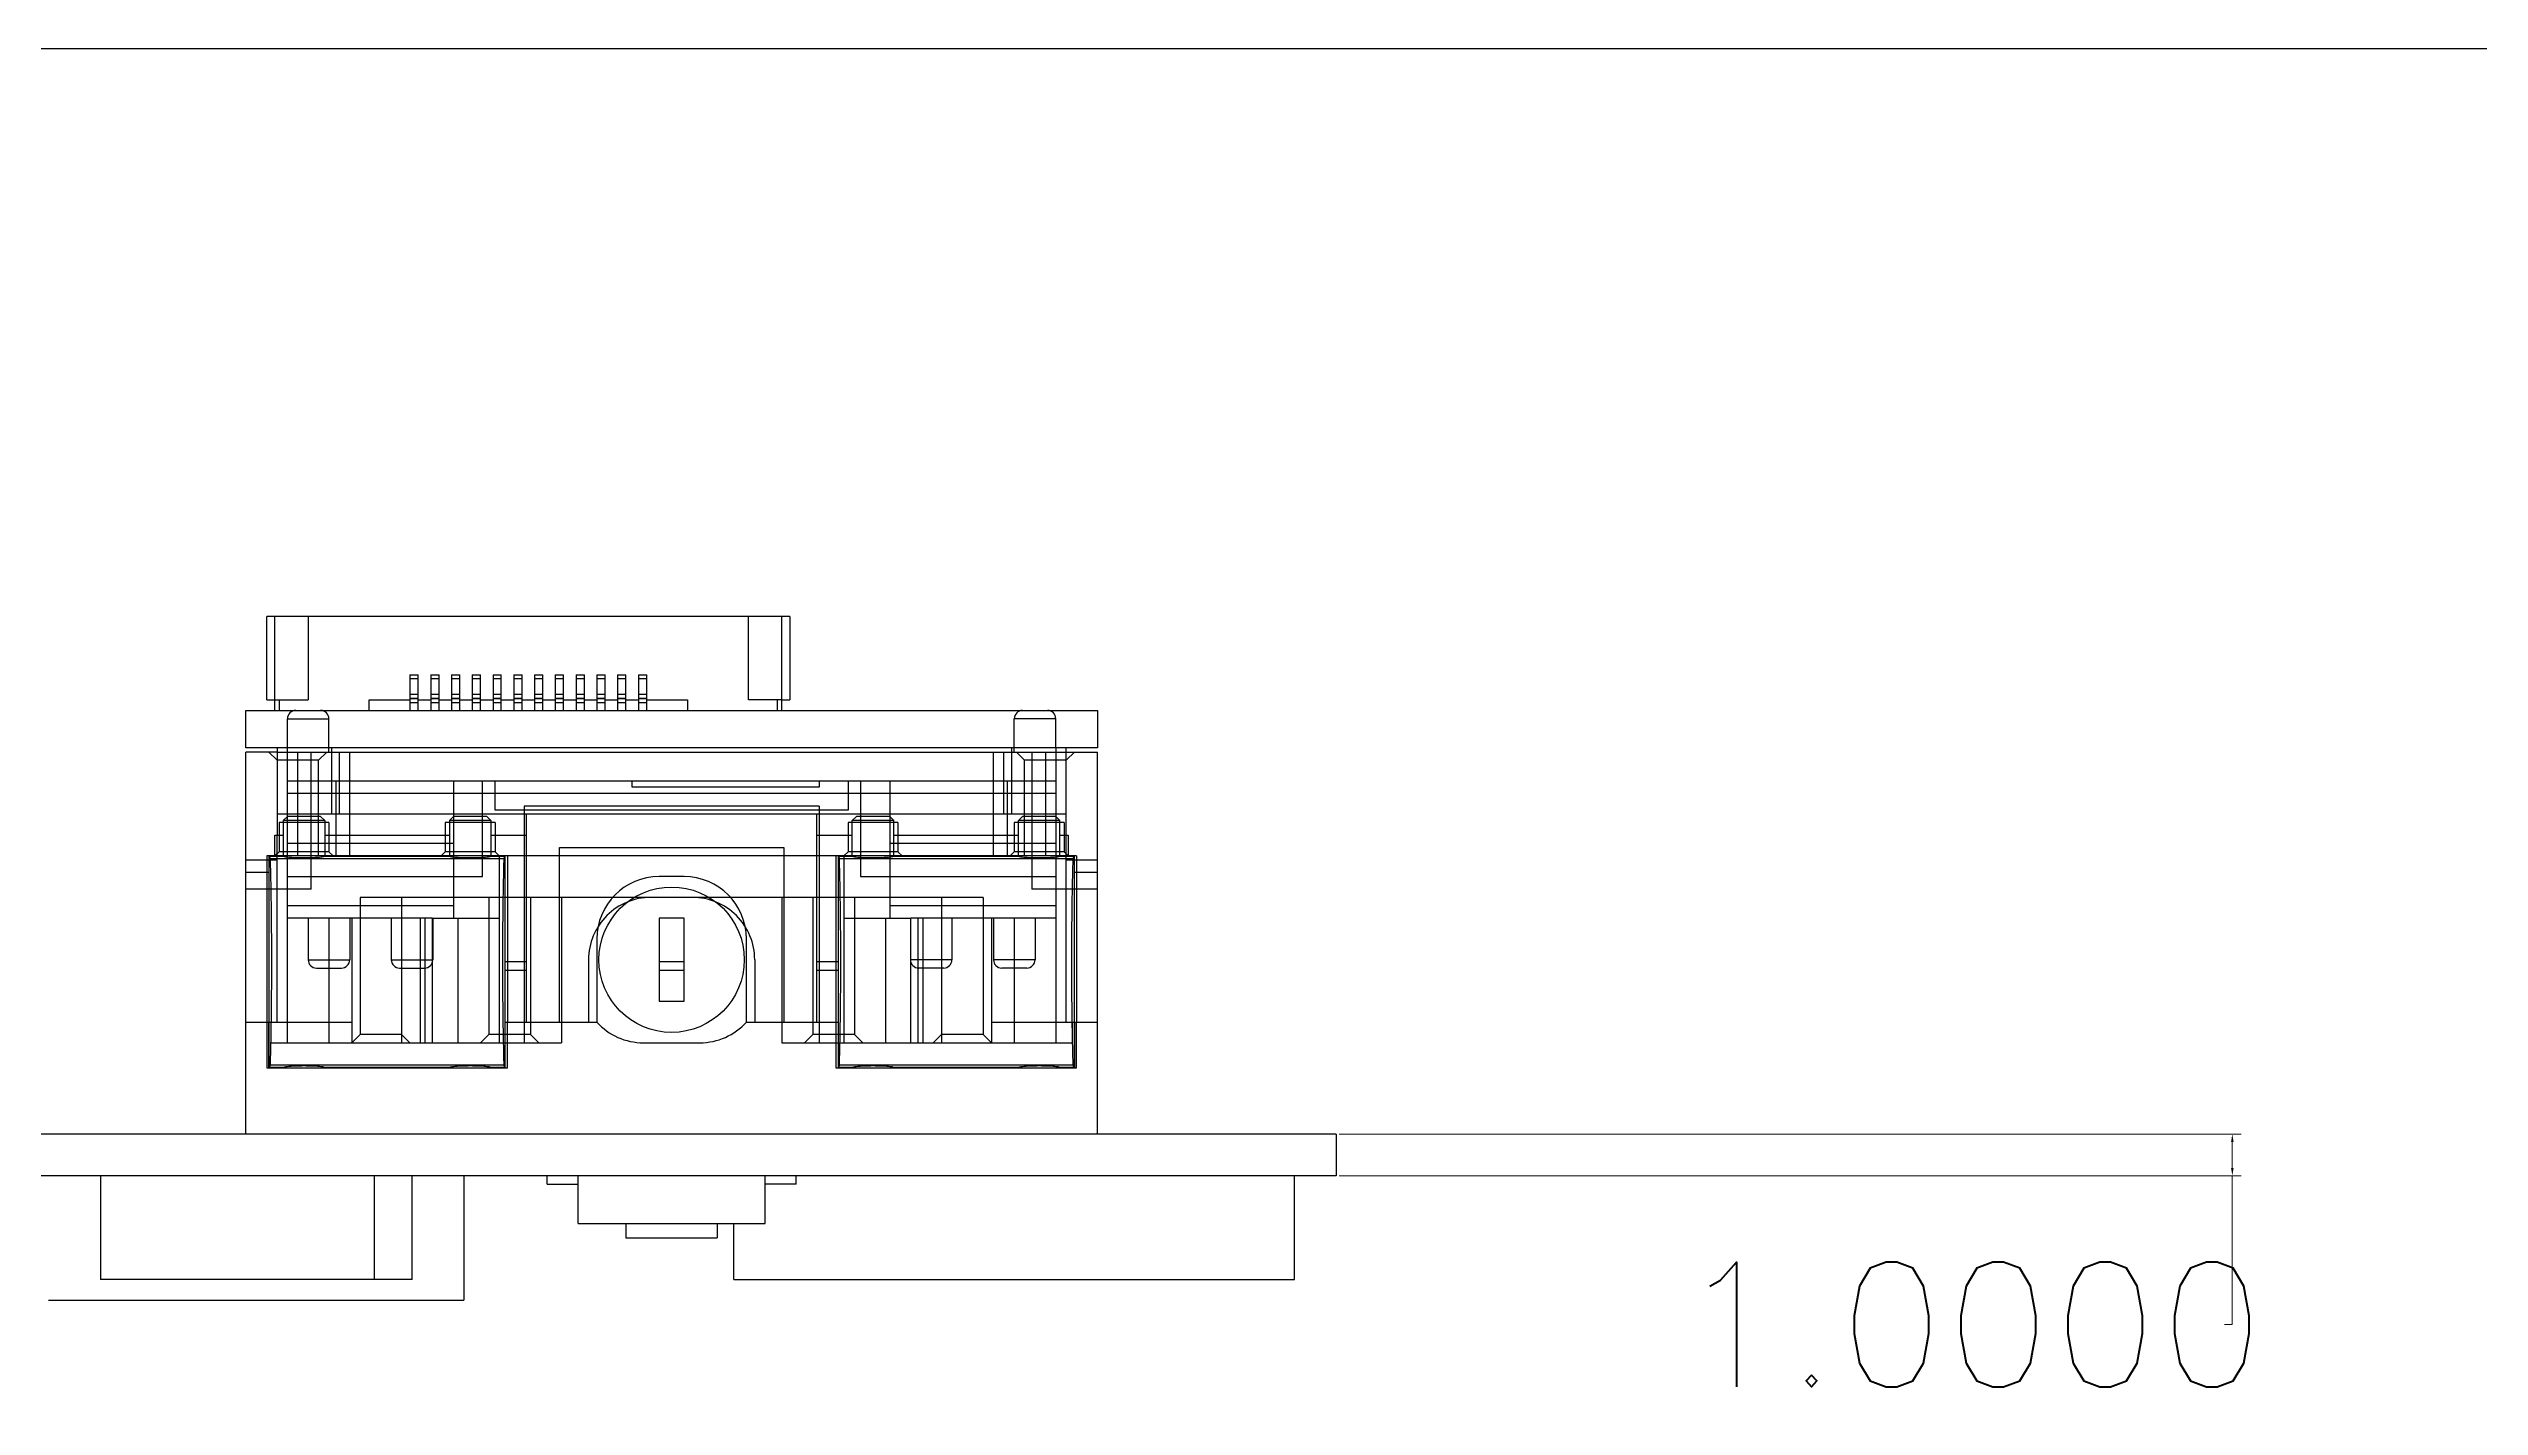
# Model space of a CAD drawing. Header units: inches. Extents: x 0 to 297, y 0 to 210.
# Drawn here: x 100.8 to 159.3, y 177.3 to 210 of the extents above; entities that cross this region are included whole.
import ezdxf

# ---------------------------------------------------------------- set-up
doc = ezdxf.new("R2010")
doc.units = ezdxf.units.IN
doc.header["$LTSCALE"] = 0.64311
doc.header["$MEASUREMENT"] = 0
doc.header["$PDMODE"] = 3
doc.header["$PDSIZE"] = 0.3125
doc.layers.get('0').update_dxf_attribs({"linetype": 'CONTINUOUS'})
doc.layers.get('Defpoints').update_dxf_attribs({"linetype": 'CONTINUOUS'})
doc.styles.get("Standard").update_dxf_attribs({"font": 'txt.shx', "height": 3})
doc.dimstyles.get("Standard").update_dxf_attribs({"dimtxt": 0.15625, "dimasz": 0.1875, "dimexe": 0.18, "dimexo": 0.0625, "dimgap": 0.09, "dimtad": 0, "dimtih": 1, "dimtoh": 1, "dimzin": 4, "dimdsep": 46, "dimtxsty": 'Standard', "dimcen": 0.09, "dimadec": 0, "dimazin": 0, "dimtp": 0.01, "dimtm": 0.01, "dimtfac": 1, "dimtofl": 0, "dimtmove": 0, "dimatfit": 3, "dimfxl": 1, "dimtolj": 1, "dimtzin": 4, "dimarcsym": 0})

# ---------------------------------------------------------------- blocks, each defined once
blk = doc.blocks.new('*D5')
at = {"color": 0, "lineweight": 0}
for p, q in [((131.824, 183.866), (153.538, 183.866)), ((153.327, 183.678), (153.327, 183.053)), ((131.824, 182.866), (153.538, 182.866)), ((153.327, 182.866), (153.327, 179.281)), ((153.327, 179.281), (153.14, 179.281))]:
    blk.add_line(p, q, dxfattribs=at)
for points in [[(153.296, 183.678), (153.358, 183.678), (153.327, 183.866)], [(153.296, 183.053), (153.358, 183.053), (153.327, 182.866)]]:
    blk.add_solid(points, dxfattribs=at)
at = {"layer": 'Defpoints', "color": 0, "lineweight": 0}
for p in [(131.751, 183.866), (131.751, 182.866), (153.327, 182.866)]:
    blk.add_point(p, dxfattribs=at)
at = {"color": 0, "lineweight": 0, "insert": (147.05, 179.281), "char_height": 3, "attachment_point": 5}
blk.add_mtext('\\A1;1.0000', dxfattribs=at)

msp = doc.modelspace()

# ---------------------------------------------------------------- linework, layer by layer
at = {"color": 7, "linetype": 'Continuous'}
for p, q in [((0, 210), (297, 210)), ((106.00048, 194.32591), (106.00048, 196.32533)), ((107.0001, 196.32533), (106.00052, 196.32533)), ((106.2006, 194.06591), (106.20048, 196.32547)), ((117.6001, 196.32591), (107.0001, 196.32591)), ((107.0001, 196.32577), (107.0001, 194.32591)), ((117.6001, 194.32591), (117.6001, 196.32577)), ((118.60052, 196.32533), (117.6001, 196.32533)), ((118.40048, 194.32591), (118.40048, 196.32547)), ((118.60048, 196.32533), (118.60048, 194.32591)), ((109.4501, 194.92591), (109.4501, 194.06591)), ((109.4501, 194.92591), (109.6501, 194.92591)), ((109.6501, 194.06591), (109.6501, 194.92591)), ((109.9501, 194.92591), (109.9501, 194.06591)), ((109.9501, 194.92591), (110.1501, 194.92591)), ((110.1501, 194.06591), (110.1501, 194.92591)), ((110.4501, 194.92591), (110.4501, 194.06591)), ((110.4501, 194.92591), (110.6501, 194.92591)), ((110.6501, 194.06591), (110.6501, 194.92591)), ((110.9501, 194.92591), (110.9501, 194.06591)), ((110.9501, 194.92591), (111.1501, 194.92591)), ((111.1501, 194.06591), (111.1501, 194.92591)), ((111.4501, 194.92591), (111.4501, 194.06591)), ((111.4501, 194.92591), (111.6501, 194.92591)), ((111.6501, 194.06591), (111.6501, 194.92591)), ((111.9501, 194.92591), (111.9501, 194.06591)), ((111.9501, 194.92591), (112.1501, 194.92591)), ((112.1501, 194.06591), (112.1501, 194.92591)), ((112.4501, 194.92591), (112.4501, 194.06591)), ((112.4501, 194.92591), (112.6501, 194.92591)), ((112.6501, 194.06591), (112.6501, 194.92591)), ((112.9501, 194.92591), (112.9501, 194.06591)), ((112.9501, 194.92591), (113.1501, 194.92591)), ((113.1501, 194.06591), (113.1501, 194.92591)), ((113.4501, 194.92591), (113.4501, 194.06591)), ((113.4501, 194.92591), (113.6501, 194.92591)), ((113.6501, 194.06591), (113.6501, 194.92591)), ((113.9501, 194.92591), (113.9501, 194.06591)), ((113.9501, 194.92591), (114.1501, 194.92591)), ((114.1501, 194.06591), (114.1501, 194.92591)), ((114.4501, 194.92591), (114.4501, 194.06591)), ((114.4501, 194.92591), (114.6501, 194.92591)), ((114.6501, 194.06591), (114.6501, 194.92591)), ((114.9501, 194.92591), (114.9501, 194.06591)), ((114.9501, 194.92591), (115.1501, 194.92591)), ((115.1501, 194.06591), (115.1501, 194.92591)), ((106.00052, 194.32591), (107.0001, 194.32591)), ((106.3006, 194.32591), (106.3006, 194.06591)), ((108.4706, 194.06591), (108.4706, 194.32591)), ((108.4706, 194.32591), (109.4501, 194.32591)), ((109.6501, 194.82591), (109.4501, 194.82591)), ((109.4501, 194.45625), (109.6501, 194.45625)), ((109.6501, 194.3563), (109.4501, 194.3563)), ((109.4501, 194.35061), (109.6501, 194.35061)), ((109.6501, 194.32591), (109.9501, 194.32591)), ((110.1501, 194.82591), (109.9501, 194.82591)), ((109.9501, 194.45625), (110.1501, 194.45625)), ((110.1501, 194.3563), (109.9501, 194.3563)), ((109.9501, 194.35061), (110.1501, 194.35061)), ((110.1501, 194.32591), (110.4501, 194.32591)), ((110.6501, 194.82591), (110.4501, 194.82591)), ((110.4501, 194.45625), (110.6501, 194.45625)), ((110.6501, 194.3563), (110.4501, 194.3563)), ((110.4501, 194.35061), (110.6501, 194.35061)), ((110.6501, 194.32591), (110.9501, 194.32591)), ((111.1501, 194.82591), (110.9501, 194.82591)), ((110.9501, 194.45625), (111.1501, 194.45625)), ((111.1501, 194.3563), (110.9501, 194.3563)), ((110.9501, 194.35061), (111.1501, 194.35061)), ((111.1501, 194.32591), (111.4501, 194.32591)), ((111.6501, 194.82591), (111.4501, 194.82591)), ((111.4501, 194.45625), (111.6501, 194.45625)), ((111.6501, 194.3563), (111.4501, 194.3563)), ((111.4501, 194.35061), (111.6501, 194.35061)), ((111.6501, 194.32591), (111.9501, 194.32591)), ((112.1501, 194.82591), (111.9501, 194.82591)), ((111.9501, 194.45625), (112.1501, 194.45625)), ((112.1501, 194.3563), (111.9501, 194.3563)), ((111.9501, 194.35061), (112.1501, 194.35061)), ((112.1501, 194.32591), (112.4501, 194.32591)), ((112.6501, 194.82591), (112.4501, 194.82591)), ((112.4501, 194.45625), (112.6501, 194.45625)), ((112.6501, 194.3563), (112.4501, 194.3563)), ((112.4501, 194.35061), (112.6501, 194.35061)), ((112.6501, 194.32591), (112.9501, 194.32591)), ((113.1501, 194.82591), (112.9501, 194.82591)), ((112.9501, 194.45625), (113.1501, 194.45625)), ((113.1501, 194.3563), (112.9501, 194.3563)), ((112.9501, 194.35061), (113.1501, 194.35061)), ((113.1501, 194.32591), (113.4501, 194.32591)), ((113.6501, 194.82591), (113.4501, 194.82591)), ((113.4501, 194.45625), (113.6501, 194.45625)), ((113.6501, 194.3563), (113.4501, 194.3563)), ((113.4501, 194.35061), (113.6501, 194.35061)), ((113.6501, 194.32591), (113.9501, 194.32591)), ((114.1501, 194.82591), (113.9501, 194.82591)), ((113.9501, 194.45625), (114.1501, 194.45625)), ((114.1501, 194.3563), (113.9501, 194.3563)), ((113.9501, 194.35061), (114.1501, 194.35061)), ((114.1501, 194.32591), (114.4501, 194.32591)), ((114.6501, 194.82591), (114.4501, 194.82591)), ((114.4501, 194.45625), (114.6501, 194.45625)), ((114.6501, 194.3563), (114.4501, 194.3563)), ((114.4501, 194.35061), (114.6501, 194.35061)), ((114.6501, 194.32591), (114.9501, 194.32591)), ((115.1501, 194.82591), (114.9501, 194.82591)), ((114.9501, 194.45625), (115.1501, 194.45625)), ((115.1501, 194.3563), (114.9501, 194.3563)), ((114.9501, 194.35061), (115.1501, 194.35061)), ((115.1501, 194.32591), (116.12961, 194.32591)), ((116.12961, 194.32591), (116.12961, 194.06591)), ((118.39961, 194.32591), (117.6001, 194.32591)), ((118.29961, 194.06591), (118.29961, 194.32591)), ((118.39961, 194.32591), (118.39961, 194.06591)), ((118.40048, 194.32591), (118.60052, 194.32591)), ((105.50052, 193.16591), (105.50052, 194.06591)), ((105.50052, 194.06591), (126.00052, 194.06591)), ((109.6501, 194.25066), (109.4501, 194.25066)), ((110.1501, 194.25066), (109.9501, 194.25066)), ((110.6501, 194.25066), (110.4501, 194.25066)), ((111.1501, 194.25066), (110.9501, 194.25066)), ((111.6501, 194.25066), (111.4501, 194.25066)), ((112.1501, 194.25066), (111.9501, 194.25066)), ((112.6501, 194.25066), (112.4501, 194.25066)), ((113.1501, 194.25066), (112.9501, 194.25066)), ((113.6501, 194.25066), (113.4501, 194.25066)), ((114.1501, 194.25066), (113.9501, 194.25066)), ((114.6501, 194.25066), (114.4501, 194.25066)), ((115.1501, 194.25066), (114.9501, 194.25066)), ((126.00052, 194.06591), (126.00052, 193.16591)), ((126.00052, 193.16591), (105.50052, 193.16591)), ((106.25052, 193.16591), (106.25052, 191.06591)), ((106.50052, 193.06591), (106.50052, 193.16591)), ((107.55954, 193.16591), (107.55954, 193.06591)), ((123.9415, 193.06591), (123.9415, 193.16591)), ((125.00052, 193.16591), (125.00052, 193.06591)), ((125.25052, 191.06591), (125.25052, 193.16591)), ((106.25052, 193.06591), (125.25052, 193.06591)), ((106.50053, 191.51591), (106.40052, 191.4159)), ((106.40052, 191.4159), (106.40052, 190.5579)), ((107.40052, 191.4159), (106.40052, 191.4159)), ((107.30051, 191.51591), (106.50053, 191.51591)), ((107.30051, 191.51591), (107.40052, 191.4159)), ((107.40052, 191.4159), (107.40052, 190.5579)), ((110.50053, 191.51591), (110.40052, 191.4159)), ((110.40052, 191.4159), (110.40052, 190.5579)), ((111.40052, 191.4159), (110.40052, 191.4159)), ((111.30051, 191.51591), (110.50053, 191.51591)), ((111.30051, 191.51591), (111.40052, 191.4159)), ((111.40052, 191.4159), (111.40052, 190.5579)), ((112.25052, 191.56591), (112.25052, 186.56591)), ((119.25052, 191.56591), (112.25052, 191.56591)), ((119.25052, 186.56591), (119.25052, 191.56591)), ((120.20053, 191.51591), (120.10052, 191.4159)), ((121.10052, 191.4159), (120.10052, 191.4159)), ((120.10052, 190.5579), (120.10052, 191.4159)), ((121.00051, 191.51591), (120.20053, 191.51591)), ((121.00051, 191.51591), (121.10052, 191.4159)), ((121.10052, 190.5579), (121.10052, 191.4159)), ((124.20053, 191.51591), (124.10052, 191.4159)), ((125.10052, 191.4159), (124.10052, 191.4159)), ((124.10052, 190.5579), (124.10052, 191.4159)), ((125.00051, 191.51591), (124.20053, 191.51591)), ((125.00051, 191.51591), (125.10052, 191.4159)), ((125.10052, 190.5579), (125.10052, 191.4159)), ((106.20052, 190.5579), (106.20052, 191.06591)), ((106.20052, 191.06591), (106.40052, 191.06591)), ((107.40052, 191.06591), (110.40052, 191.06591)), ((111.40052, 191.06591), (112.25052, 191.06591)), ((119.25052, 191.06591), (120.10052, 191.06591)), ((121.10052, 191.06591), (124.10052, 191.06591)), ((125.10052, 191.06591), (125.30052, 191.06591)), ((125.30052, 191.06591), (125.30052, 190.5579)), ((106.05853, 185.47392), (106.05853, 190.5579)), ((106.09126, 190.50396), (106.05853, 190.5579)), ((106.05853, 190.5579), (106.40052, 190.5579)), ((106.09126, 190.50396), (111.70978, 190.50396)), ((107.40052, 190.5579), (110.40052, 190.5579)), ((111.40052, 190.5579), (111.74251, 190.5579)), ((111.70978, 190.50396), (111.74251, 190.5579)), ((111.74251, 185.47392), (111.74251, 190.5579)), ((113.05052, 186.56591), (113.05052, 190.76591)), ((113.05052, 190.76591), (118.45052, 190.76591)), ((118.45052, 190.76591), (118.45052, 186.56591)), ((119.75853, 190.5579), (120.10052, 190.5579)), ((119.75853, 190.5579), (119.75853, 185.47392)), ((119.75853, 190.5579), (119.79126, 190.50396)), ((119.79126, 190.50396), (125.40978, 190.50396)), ((121.10052, 190.5579), (124.10052, 190.5579)), ((125.10052, 190.5579), (125.44251, 190.5579)), ((125.44251, 190.5579), (125.40978, 190.50396)), ((125.44251, 190.5579), (125.44251, 185.47392)), ((105.50052, 183.86591), (105.50052, 190.16591)), ((106.05853, 190.16591), (105.50052, 190.16591)), ((126.00052, 190.16591), (125.44251, 190.16591)), ((126.00052, 183.86591), (126.00052, 190.16591)), ((109.98833, 189.06591), (109.82056, 189.06591)), ((112.25052, 189.56591), (111.74251, 189.56591)), ((115.45052, 189.06591), (115.45052, 187.06591)), ((116.05052, 189.06591), (115.45052, 189.06591)), ((116.05052, 187.06591), (116.05052, 189.06591)), ((119.75853, 189.56591), (119.25052, 189.56591)), ((121.68048, 189.06591), (121.51271, 189.06591)), ((112.25052, 188.01591), (111.74251, 188.01591)), ((116.05052, 188.01591), (115.45052, 188.01591)), ((119.75853, 188.01591), (119.25052, 188.01591)), ((111.74251, 187.81591), (112.25052, 187.81591)), ((115.45052, 187.81591), (116.05052, 187.81591)), ((119.25052, 187.81591), (119.75853, 187.81591)), ((115.45052, 187.06591), (116.05052, 187.06591)), ((105.50052, 186.56591), (106.05853, 186.56591)), ((106.00052, 186.56591), (106.00052, 185.46591)), ((106.05052, 185.46591), (106.05052, 186.56591)), ((111.74251, 186.56591), (113.95052, 186.56591)), ((111.80052, 185.46591), (111.80052, 186.56591)), ((117.55052, 186.56591), (119.75853, 186.56591)), ((119.70052, 186.56591), (119.70052, 185.46591)), ((125.44251, 186.56591), (126.00052, 186.56591)), ((125.45052, 186.56591), (125.45052, 185.46591)), ((125.50052, 185.46591), (125.50052, 186.56591)), ((106.05052, 185.96591), (106.05853, 185.96591)), ((106.05853, 185.47392), (106.09126, 185.52786)), ((111.70978, 185.52786), (106.09126, 185.52786)), ((111.74251, 185.47392), (111.70978, 185.52786)), ((115.06855, 186.06591), (116.43249, 186.06591)), ((119.79126, 185.52786), (119.75853, 185.47392)), ((125.40978, 185.52786), (119.79126, 185.52786)), ((125.40978, 185.52786), (125.44251, 185.47392)), ((125.44251, 185.96591), (125.45052, 185.96591)), ((106.00052, 185.46591), (111.80052, 185.46591)), ((106.40052, 185.47392), (106.05853, 185.47392)), ((110.40052, 185.47392), (107.40052, 185.47392)), ((110.10052, 185.46591), (110.10052, 185.47392)), ((111.74251, 185.47392), (111.40052, 185.47392)), ((119.70052, 185.46591), (125.50052, 185.46591)), ((120.10052, 185.47392), (119.75853, 185.47392)), ((120.10052, 185.46591), (120.10052, 185.47392)), ((124.10052, 185.47392), (121.10052, 185.47392)), ((121.10052, 185.46591), (121.10052, 185.47392)), ((121.40052, 185.46591), (121.40052, 185.47392)), ((124.10052, 185.46591), (124.10052, 185.47392)), ((125.44251, 185.47392), (125.10052, 185.47392)), ((125.10052, 185.46591), (125.10052, 185.47392)), ((131.75052, 183.86591), (99.75052, 183.86591)), ((131.75052, 183.86591), (131.75052, 182.86591)), ((131.75052, 182.86591), (99.75052, 182.86591)), ((102.00052, 182.86591), (102.00052, 180.36591)), ((108.60052, 180.36591), (108.60052, 182.86591)), ((109.50052, 180.36591), (109.50052, 182.86591)), ((110.75052, 182.86591), (110.75052, 179.86591)), ((112.75052, 182.66591), (112.75052, 182.86591)), ((112.75052, 182.66591), (113.50052, 182.66591)), ((113.50052, 181.71591), (113.50052, 182.86591)), ((118.00052, 181.71591), (118.00052, 182.86591)), ((118.75052, 182.66591), (118.00052, 182.66591)), ((118.75052, 182.66591), (118.75052, 182.86591)), ((130.75052, 180.36591), (130.75052, 182.86591)), ((113.50052, 181.71591), (118.00052, 181.71591)), ((114.65052, 181.71591), (114.65052, 181.36591)), ((116.85052, 181.71591), (116.85052, 181.36591)), ((117.25052, 180.36591), (117.25052, 181.71591)), ((114.65052, 181.36591), (116.85052, 181.36591)), ((109.50052, 180.36591), (102.00052, 180.36591)), ((117.25052, 180.36591), (130.75052, 180.36591)), ((100.75053, 179.86591), (110.75051, 179.86591))]:
    msp.add_line(p, q, dxfattribs=at)
at = {"color": 6, "linetype": 'Continuous'}
for p, q in [((106.50052, 193.16591), (106.50052, 193.86591)), ((106.50052, 193.86591), (107.50052, 193.86591)), ((107.50052, 193.06591), (107.50052, 193.86591)), ((125.00052, 193.86591), (124.00052, 193.86591)), ((124.00052, 193.06591), (124.00052, 193.86591)), ((125.00052, 193.16591), (125.00052, 193.86591)), ((105.50052, 190.16591), (105.50052, 193.06591)), ((106.25052, 193.06591), (105.50052, 193.06591)), ((106.25052, 192.86585), (106.05043, 193.06591)), ((107.25052, 192.86585), (106.25052, 192.86585)), ((106.50052, 186.06591), (106.50052, 193.06591)), ((106.75052, 190.56591), (106.75052, 193.06591)), ((107.07552, 189.76591), (107.07552, 193.06591)), ((107.25052, 192.86585), (107.45061, 193.06591)), ((107.25052, 190.56591), (107.25052, 192.86585)), ((107.55954, 193.06591), (107.55954, 191.56591)), ((107.75052, 191.56591), (107.75052, 193.06591)), ((108.00052, 190.56591), (108.00052, 193.06591)), ((123.50052, 190.56591), (123.50052, 193.06591)), ((123.75052, 191.56591), (123.75052, 193.06591)), ((123.9415, 191.56591), (123.9415, 193.06591)), ((124.25052, 192.86585), (124.05043, 193.06591)), ((125.25052, 192.86585), (124.25052, 192.86585)), ((124.25052, 190.56591), (124.25052, 192.86585)), ((124.42552, 193.06591), (124.42552, 189.76591)), ((124.75052, 193.06591), (124.75052, 190.56591)), ((125.00052, 193.06591), (125.00052, 186.06591)), ((125.25052, 192.86585), (125.45061, 193.06591)), ((125.25052, 193.06591), (126.00052, 193.06591)), ((126.00052, 190.16591), (126.00052, 193.06591)), ((125.00052, 192.36591), (106.50052, 192.36591)), ((125.00052, 192.06591), (106.50052, 192.06591)), ((107.66704, 192.36591), (107.66704, 190.56591)), ((110.50052, 192.36591), (110.50052, 189.06591)), ((111.20052, 190.06591), (111.20052, 192.36591)), ((111.50052, 191.66591), (111.50052, 192.36591)), ((114.80052, 192.21591), (114.80052, 192.36591)), ((119.30052, 192.21591), (114.80052, 192.21591)), ((119.30052, 192.36591), (119.30052, 192.21591)), ((120.00052, 192.36591), (120.00052, 191.66591)), ((120.30052, 192.36591), (120.30052, 190.06591)), ((121.00052, 192.36591), (121.00052, 189.06591)), ((123.83401, 190.56591), (123.83401, 192.36591)), ((112.25052, 191.56591), (106.25052, 191.56591)), ((120.00052, 191.66591), (111.50052, 191.66591)), ((112.20052, 191.76591), (112.20052, 186.06591)), ((119.30052, 191.76591), (112.20052, 191.76591)), ((125.25052, 191.56591), (119.25052, 191.56591)), ((119.30052, 191.76591), (119.30052, 186.06591)), ((106.25052, 186.56591), (106.25052, 191.06591)), ((106.30052, 191.36591), (106.30052, 190.66591)), ((107.50052, 191.36591), (106.30052, 191.36591)), ((110.50052, 190.86591), (106.50052, 190.86591)), ((107.50052, 191.36591), (107.50052, 190.66591)), ((110.30052, 191.36591), (110.30052, 190.66591)), ((111.50052, 191.36591), (110.30052, 191.36591)), ((111.50052, 191.36591), (111.50052, 190.66591)), ((121.20052, 191.36591), (120.00052, 191.36591)), ((120.00052, 191.36591), (120.00052, 190.66591)), ((125.00052, 190.86591), (121.00052, 190.86591)), ((121.20052, 191.36591), (121.20052, 190.66591)), ((125.20052, 191.36591), (124.00052, 191.36591)), ((124.00052, 191.36591), (124.00052, 190.66591)), ((125.20052, 191.36591), (125.20052, 190.66591)), ((125.25052, 186.56591), (125.25052, 191.06591)), ((106.25052, 190.46591), (105.50052, 190.46591)), ((106.00052, 190.56591), (106.00052, 186.56591)), ((125.50052, 190.56591), (106.00052, 190.56591)), ((106.30052, 190.66591), (106.20052, 190.56591)), ((107.50052, 190.66591), (106.30052, 190.66591)), ((107.50052, 190.66591), (107.60052, 190.56591)), ((110.30052, 190.66591), (110.20052, 190.56591)), ((111.50052, 190.66591), (110.30052, 190.66591)), ((111.50052, 190.66591), (111.60052, 190.56591)), ((111.60052, 190.56591), (111.60052, 186.06591)), ((111.80052, 190.56591), (111.80052, 186.56591)), ((119.70052, 190.56591), (119.70052, 186.56591)), ((120.00052, 190.66591), (119.90052, 190.56591)), ((119.90052, 190.56591), (119.90052, 186.06591)), ((121.20052, 190.66591), (120.00052, 190.66591)), ((121.20052, 190.66591), (121.30052, 190.56591)), ((124.00052, 190.66591), (123.90052, 190.56591)), ((125.20052, 190.66591), (124.00052, 190.66591)), ((125.20052, 190.66591), (125.30052, 190.56591)), ((126.00052, 190.46591), (125.25052, 190.46591)), ((125.50052, 190.56591), (125.50052, 186.56591)), ((107.07552, 189.76591), (105.50052, 189.76591)), ((106.50052, 190.06591), (111.20052, 190.06591)), ((116.05052, 190.06591), (115.45052, 190.06591)), ((120.30052, 190.06591), (125.00052, 190.06591)), ((126.00052, 189.76591), (124.42552, 189.76591)), ((110.50052, 189.36591), (106.50052, 189.36591)), ((109.82056, 189.06591), (106.50052, 189.06591)), ((107.00052, 189.06591), (107.00052, 188.06591)), ((107.50052, 189.06591), (107.50052, 186.06591)), ((108.00052, 189.06591), (108.00052, 188.06591)), ((108.05052, 189.06591), (108.05052, 186.06591)), ((108.25052, 189.56591), (108.25052, 186.26597)), ((111.74251, 189.56591), (108.25052, 189.56591)), ((109.00052, 189.06591), (109.00052, 188.06591)), ((109.25052, 189.56591), (109.25052, 186.06591)), ((109.7017, 186.06591), (109.7017, 189.06591)), ((109.82056, 186.06591), (109.82056, 189.06591)), ((109.98833, 189.06591), (109.98833, 186.06591)), ((109.98833, 189.06591), (111.60052, 189.06591)), ((110.00052, 189.06591), (110.00052, 188.06591)), ((110.60052, 189.06591), (110.60052, 186.06591)), ((111.35052, 189.56591), (111.35052, 186.26597)), ((119.25052, 189.56591), (112.25052, 189.56591)), ((112.35052, 189.56591), (112.35052, 186.26597)), ((113.10052, 189.56591), (113.10052, 186.06591)), ((118.40052, 189.56591), (118.40052, 186.06591)), ((119.15052, 189.56591), (119.15052, 186.26597)), ((123.25052, 189.56591), (119.75853, 189.56591)), ((119.90052, 189.06591), (121.51271, 189.06591)), ((120.15052, 189.56591), (120.15052, 186.26597)), ((120.90052, 189.06591), (120.90052, 186.06591)), ((125.00052, 189.36591), (121.00052, 189.36591)), ((121.50052, 189.06591), (121.50052, 188.06591)), ((121.51271, 186.06591), (121.51271, 189.06591)), ((125.00052, 189.06591), (121.68048, 189.06591)), ((121.68048, 189.06591), (121.68048, 186.06591)), ((121.79934, 189.06591), (121.79934, 186.06591)), ((122.25052, 189.56591), (122.25052, 186.06591)), ((122.50052, 189.06591), (122.50052, 188.06591)), ((123.25052, 189.56591), (123.25052, 186.26597)), ((123.45052, 189.06591), (123.45052, 186.06591)), ((123.50052, 189.06591), (123.50052, 188.06591)), ((124.00052, 189.06591), (124.00052, 186.06591)), ((124.50052, 189.06591), (124.50052, 188.06591)), ((113.95052, 188.56591), (113.95052, 186.56591)), ((117.55052, 186.56591), (117.55052, 188.56591)), ((107.00052, 188.06591), (108.00052, 188.06591)), ((107.20053, 187.86591), (107.80051, 187.86591)), ((109.00052, 188.06591), (110.00052, 188.06591)), ((109.20053, 187.86591), (109.80051, 187.86591)), ((113.75052, 188.06591), (113.75052, 186.56591)), ((117.75052, 188.06591), (117.75052, 186.56591)), ((122.50052, 188.06591), (121.50052, 188.06591)), ((122.30051, 187.86591), (121.70053, 187.86591)), ((124.50052, 188.06591), (123.50052, 188.06591)), ((124.30051, 187.86591), (123.70053, 187.86591)), ((106.05853, 186.56591), (108.05052, 186.56591)), ((106.10052, 186.56591), (106.10052, 186.06591)), ((108.25052, 186.26597), (108.05043, 186.06591)), ((109.25052, 186.26597), (108.25052, 186.26597)), ((109.25052, 186.26597), (109.45061, 186.06591)), ((111.35052, 186.26597), (111.15043, 186.06591)), ((112.35052, 186.26597), (111.35052, 186.26597)), ((112.35052, 186.26597), (112.55061, 186.06591)), ((119.15052, 186.26597), (118.95043, 186.06591)), ((120.15052, 186.26597), (119.15052, 186.26597)), ((120.15052, 186.26597), (120.35061, 186.06591)), ((122.25052, 186.26597), (122.05043, 186.06591)), ((123.25052, 186.26597), (122.25052, 186.26597)), ((123.25052, 186.26597), (123.45061, 186.06591)), ((123.45052, 186.56591), (125.44251, 186.56591)), ((125.40052, 186.06591), (125.40052, 186.56591)), ((106.10052, 186.06591), (113.10052, 186.06591)), ((118.40052, 186.06591), (125.40052, 186.06591))]:
    msp.add_line(p, q, dxfattribs=at)
at = {"color": 7, "linetype": 'Continuous'}
msp.add_circle((115.75052, 188.06591), 1.75, dxfattribs=at)
at = {"color": 6, "linetype": 'Continuous'}
for centre, radius, start, end in [((106.70052, 193.86591), 0.2, 90, 180), ((107.30052, 193.86591), 0.2, 0, 90), ((124.20052, 193.86591), 0.2, 90, 180), ((124.80052, 193.86591), 0.2, 0, 90), ((115.45052, 188.56591), 1.5, 90.0000003, 179.9999998), ((116.05052, 188.56591), 1.5, 0.0000004, 89.9999999), ((115.25052, 188.06591), 1.5, 89.9999999, 180), ((116.25052, 188.06591), 1.5, 0, 90.0000001), ((107.20052, 188.06591), 0.2, 180, 270), ((107.80052, 188.06591), 0.2, 270, 360), ((109.20052, 188.06591), 0.2, 180, 270), ((109.80052, 188.06591), 0.2, 270, 360), ((121.70052, 188.06591), 0.2, 180, 270), ((122.30052, 188.06591), 0.2, 270, 360), ((123.70052, 188.06591), 0.2, 180, 270), ((124.30052, 188.06591), 0.2, 270, 360)]:
    msp.add_arc(centre, radius, start, end, dxfattribs=at)
at = {"color": 7, "linetype": 'Continuous'}
for centre, start, end in [((115.06855, 187.56591), 221.8103149, 269.9999997), ((116.43249, 187.56591), 270.0000001, 318.1896851)]:
    msp.add_arc(centre, 1.5, start, end, dxfattribs=at)
for points, start_tangent, end_tangent in [([(106.09126, 185.52786), (106.10372, 186.04766), (106.1132, 186.59213), (106.11959, 187.15444), (106.1228, 187.72755), (106.1228, 188.30427), (106.11959, 188.87738), (106.1132, 189.43969), (106.10372, 189.98416), (106.09126, 190.50396)], (0.69835748, 25.39039773), (-0.69835748, 25.39039773)), ([(107.40052, 190.5579), (107.38967, 190.54939), (107.35687, 190.54112), (107.30439, 190.53369), (107.23411, 190.52731), (107.14938, 190.52228), (107.05392, 190.51881), (106.95167, 190.51704), (106.84794, 190.51706), (106.74618, 190.51884), (106.65141, 190.52229), (106.56731, 190.52728), (106.49697, 190.53365), (106.44428, 190.5411), (106.41145, 190.54936), (106.40052, 190.5579)], (-0.00000006, -25.4), (0, 25.4)), ([(111.40052, 190.5579), (111.38967, 190.54939), (111.35687, 190.54112), (111.30439, 190.53369), (111.23411, 190.52731), (111.14938, 190.52228), (111.05392, 190.51881), (110.95167, 190.51704), (110.84794, 190.51706), (110.74618, 190.51884), (110.65141, 190.52229), (110.56731, 190.52728), (110.49697, 190.53365), (110.44428, 190.5411), (110.41145, 190.54936), (110.40052, 190.5579)], (-0.00000006, -25.4), (0, 25.4)), ([(111.70978, 190.50396), (111.69732, 189.98416), (111.68784, 189.43969), (111.68145, 188.87738), (111.67824, 188.30427), (111.67824, 187.72755), (111.68145, 187.15444), (111.68784, 186.59213), (111.69732, 186.04766), (111.70978, 185.52786)], (-0.69835749, -25.39039773), (0.69835749, -25.39039773)), ([(119.79126, 185.52786), (119.80372, 186.04766), (119.8132, 186.59213), (119.81959, 187.15444), (119.8228, 187.72755), (119.8228, 188.30427), (119.81959, 188.87738), (119.8132, 189.43969), (119.80372, 189.98416), (119.79126, 190.50396)], (0.69835749, 25.39039773), (-0.69835749, 25.39039773)), ([(121.10052, 190.5579), (121.08967, 190.54939), (121.05687, 190.54112), (121.00439, 190.53369), (120.93411, 190.52731), (120.84938, 190.52228), (120.75392, 190.51881), (120.65167, 190.51704), (120.54794, 190.51706), (120.44618, 190.51884), (120.35141, 190.52229), (120.26731, 190.52728), (120.19697, 190.53365), (120.14428, 190.5411), (120.11145, 190.54936), (120.10052, 190.5579)], (0, -25.4), (-0.00000006, 25.4)), ([(125.10052, 190.5579), (125.08967, 190.54939), (125.05687, 190.54112), (125.00439, 190.53369), (124.93411, 190.52731), (124.84938, 190.52228), (124.75392, 190.51881), (124.65167, 190.51704), (124.54794, 190.51706), (124.44618, 190.51884), (124.35141, 190.52229), (124.26731, 190.52728), (124.19697, 190.53365), (124.14428, 190.5411), (124.11145, 190.54936), (124.10052, 190.5579)], (0, -25.4), (-0.00000006, 25.4)), ([(125.40978, 190.50396), (125.39732, 189.98416), (125.38784, 189.43969), (125.38145, 188.87738), (125.37824, 188.30427), (125.37824, 187.72755), (125.38145, 187.15444), (125.38784, 186.59213), (125.39732, 186.04766), (125.40978, 185.52786)], (-0.69835748, -25.39039773), (0.69835748, -25.39039773)), ([(106.40052, 185.47392), (106.41137, 185.48243), (106.44417, 185.4907), (106.49665, 185.49814), (106.56693, 185.50452), (106.65166, 185.50955), (106.74712, 185.51302), (106.84937, 185.51478), (106.9531, 185.51477), (107.05486, 185.51299), (107.14963, 185.50954), (107.23373, 185.50455), (107.30407, 185.49817), (107.35676, 185.49073), (107.38959, 185.48246), (107.40052, 185.47392)], (0, 25.4), (0.00000006, -25.4)), ([(110.40052, 185.47392), (110.41137, 185.48243), (110.44417, 185.4907), (110.49665, 185.49814), (110.56693, 185.50452), (110.65166, 185.50955), (110.74712, 185.51302), (110.84937, 185.51478), (110.9531, 185.51477), (111.05486, 185.51299), (111.14963, 185.50954), (111.23373, 185.50455), (111.30407, 185.49817), (111.35676, 185.49073), (111.38959, 185.48246), (111.40052, 185.47392)], (0, 25.4), (0.00000006, -25.4)), ([(120.10052, 185.47392), (120.11137, 185.48243), (120.14417, 185.4907), (120.19665, 185.49814), (120.26693, 185.50452), (120.35166, 185.50955), (120.44712, 185.51302), (120.54937, 185.51478), (120.6531, 185.51477), (120.75486, 185.51299), (120.84963, 185.50954), (120.93373, 185.50455), (121.00407, 185.49817), (121.05676, 185.49073), (121.08959, 185.48246), (121.10052, 185.47392)], (0.00000006, 25.4), (0, -25.4)), ([(124.10052, 185.47392), (124.11137, 185.48243), (124.14417, 185.4907), (124.19665, 185.49814), (124.26693, 185.50452), (124.35166, 185.50955), (124.44712, 185.51302), (124.54937, 185.51478), (124.6531, 185.51477), (124.75486, 185.51299), (124.84963, 185.50954), (124.93373, 185.50455), (125.00407, 185.49817), (125.05676, 185.49073), (125.08959, 185.48246), (125.10052, 185.47392)], (0.00000006, 25.4), (0, -25.4))]:
    msp.add_spline(points, degree=3, dxfattribs=dict(at, start_tangent=start_tangent, end_tangent=end_tangent))

# ---------------------------------------------------------------- dimensions: what is measured, and where the dimension line sits
at = {"lineweight": 0}
dim = msp.add_linear_dim(base=(153.32718, 182.86591), p1=(131.75052, 183.86591), p2=(131.75052, 182.86591), angle=90, dimstyle='Standard', override={"dimexe": 0.210472, "dimexo": 0.073081, "dimdec": 4, "dimzin": 0, "dimdsep": 0, "dimcen": 0.105236, "dimtp": 0, "dimtm": 0, "dimtdec": 4, "dimtzin": 0, "dimlwd": 0, "dimlwe": 0}, dxfattribs=at)
dim.commit()
dim.dimension.update_dxf_attribs({"geometry": '*D5', "text_midpoint": (147.04968, 179.28078), "dimtype": 160})

doc.saveas('drawing.dxf')
